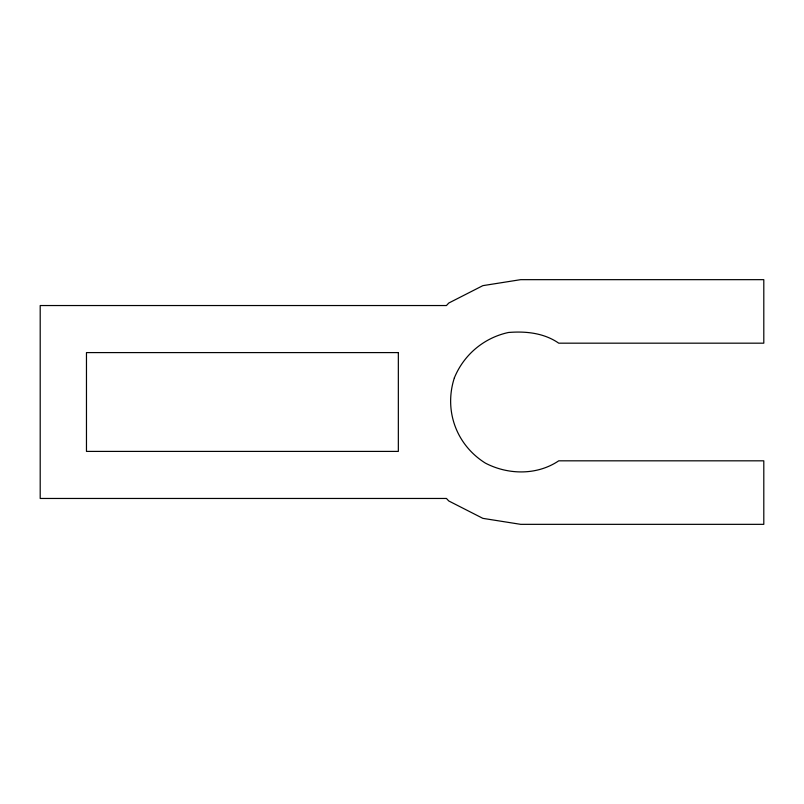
<?xml version="1.0" encoding="UTF-8"?>
<svg xmlns="http://www.w3.org/2000/svg" width="804" height="804" viewBox="0 0 804 804"><rect width="100%" height="100%" fill="white"/><g stroke="black" fill="none" stroke-linecap="round" stroke-linejoin="round"><path stroke-width="1.21" d="M454.361 377.86C443.768 410.502 456.3 444.934 485.395 463.124C508.239 475.023 537.112 475.415 558.73 460.823L763.8 460.823L763.8 524.339L520.68 524.339L482.882 518.359L448.773 500.972L446.441 498.46L40.2 498.46L40.2 305.54L446.441 305.54L448.773 303.028L482.882 285.641L520.68 279.661L763.8 279.661L763.8 343.177L558.73 343.177C544.147 333.007 525.806 331.037 508.429 332.494C483.988 337.78 463.818 354.715 454.361 377.86M398.342 352.594L86.47 352.594L86.47 451.406L398.342 451.406L398.342 352.594"/></g></svg>
